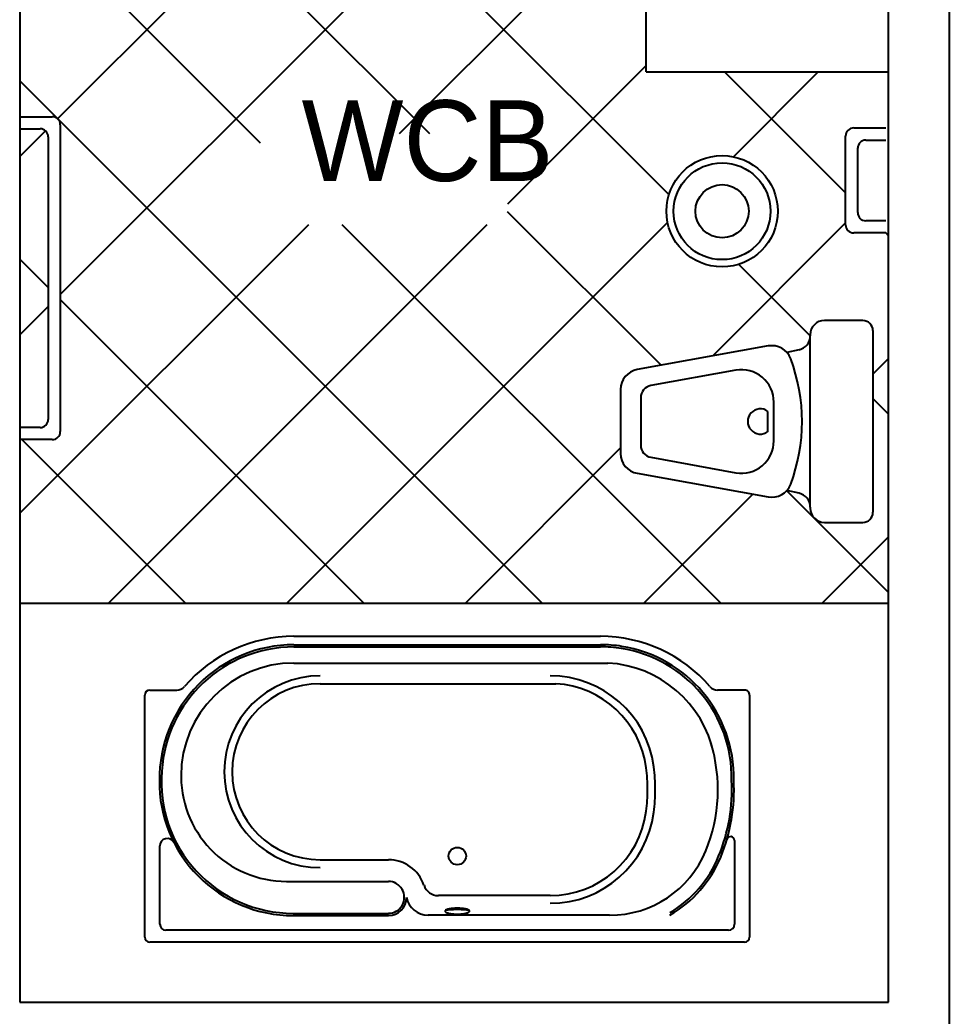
# Model space of a CAD drawing. Header units: inches. Extents: x 105.6 to 147.4, y 36.9 to 62.2.
# Drawn here: x 124.679 to 126.98, y 44.447 to 46.915 of the extents above; entities that cross this region are included whole.
import ezdxf

# ---------------------------------------------------------------- set-up
doc = ezdxf.new("R2010")
doc.units = ezdxf.units.IN
doc.header["$MEASUREMENT"] = 0
for name, color, linetype in [('detalle ventanas', 2, 'Continuous'), ('Layer2', 4, 'Continuous'), ('muebles.', 1, 'Continuous')]:
    doc.layers.add(name, color=color, linetype=linetype)
doc.layers.add('TEXTO', color=2, linetype='Continuous', lineweight=15)

# ---------------------------------------------------------------- blocks, each defined once
blk = doc.blocks.new('MUBA02PL')
at = {"color": 0, "linetype": 'ByBlock'}
for p, q in [((0.1453, 0.25), (0.05, 0.25)), ((0.025, -0.225), (0.025, 0.225)), ((0.1803, 0.212), (0.1803, 0.215)), ((0.1803, 0.212), (0.1803, -0.212)), ((0.2077, 0.1779), (0.2382, 0.171)), ((0.6089, 0.1284), (0.2844, 0.187)), ((0.65, -0.0792), (0.65, 0.0792)), ((0.2844, -0.187), (0.6089, -0.1284)), ((0.2077, -0.1779), (0.2382, -0.171)), ((0.1803, -0.215), (0.1803, -0.212)), ((0.05, -0.25), (0.1453, -0.25))]:
    blk.add_line(p, q, dxfattribs=at)
for points in [[(0.5753, 0.0888), (0.3647, 0.1268, 0.467538), (0.2705, 0.0481), (0.2705, -0.0481, 0.467538), (0.3647, -0.1268), (0.5753, -0.0888, 0.362827), (0.6, -0.0593), (0.6, 0.0593, 0.362827)], [(0.285, -0.025, 2), (0.285, 0.025)]]:
    blk.add_lwpolyline(points, format="xyb", close=True, dxfattribs=at)
for centre, radius, start, end in [((0.05, 0.225), 0.025, 90, 180), ((0.1453, 0.215), 0.035, 0, 90), ((0.2153, 0.212), 0.035, 180, 257.3856), ((0.2755, 0.1378), 0.05, 79.7685, 159.3632), ((0.6415, 0), 0.441, 159.3632, 200.6368), ((0.6, 0.0792), 0.05, 0, 79.7685), ((0.6, -0.0792), 0.05, 280.2315, 0), ((0.2755, -0.1378), 0.05, 200.6368, 280.2315), ((0.2153, -0.212), 0.035, 102.6144, 180), ((0.1453, -0.215), 0.035, 270, 0), ((0.05, -0.225), 0.025, 180, 270)]:
    blk.add_arc(centre, radius, start, end, dxfattribs=at)
blk = doc.blocks.new('DEGHDFG')
at = {"color": 1, "linetype": 'Continuous'}
for p, q in [((268.5096, 333.7833), (268.5096, 335.2565)), ((268.522, 335.269), (269.1213, 335.269)), ((269.1338, 335.2565), (269.1338, 335.1897)), ((268.5537, 335.2315), (268.7478, 335.2315)), ((268.5387, 333.8232), (268.5387, 335.2165)), ((268.5753, 334.9015), (268.5753, 334.6656)), ((268.5807, 334.9015), (268.5807, 334.6656)), ((268.6598, 334.9177), (268.6598, 334.6656)), ((269.2008, 334.8994), (269.2008, 334.1221)), ((269.2407, 334.8994), (269.2407, 334.1404)), ((269.2462, 334.8994), (269.2462, 334.1404)), ((269.267, 334.8994), (269.267, 334.1404)), ((268.7135, 334.8345), (268.7135, 334.6656)), ((269.1496, 334.8345), (269.1496, 334.2507)), ((268.576, 334.1175), (268.576, 334.5674)), ((268.6248, 334.2648), (268.6248, 334.5418)), ((269.1338, 333.7833), (269.1338, 333.8501)), ((268.7612, 333.8083), (268.5537, 333.8083)), ((269.1213, 333.7708), (268.522, 333.7708))]:
    blk.add_line(p, q, dxfattribs=at)
blk.add_circle((268.7226, 334.4949), 0.0216, dxfattribs=at)
for centre, radius, start, end in [((268.522, 335.2565), 0.0125, 90, 180), ((269.1213, 335.2565), 0.0125, 0, 90), ((268.5537, 335.2165), 0.015, 90, 180), ((268.9066, 334.9015), 0.3313, 89.461, 180), ((268.907, 334.9015), 0.3263, 85.4325, 180), ((268.7478, 335.2131), 0.0184, 297.0034, 90), ((268.9128, 334.8994), 0.3333, 0, 90.5373), ((268.9128, 334.8994), 0.3279, 0, 86.4763), ((268.9211, 334.9177), 0.2613, 87.7185, 180), ((268.9211, 334.8994), 0.2797, 0, 90), ((269.1588, 335.1897), 0.025, 180, 229.2943), ((268.9091, 334.8994), 0.3579, 0, 49.2943), ((268.9315, 334.8345), 0.2376, 0, 180), ((268.9315, 334.8345), 0.2181, 0, 180), ((268.6203, 334.6656), 0.0449, 180, 270), ((268.6203, 334.6656), 0.0395, 180, 0), ((268.6203, 334.6656), 0.0932, 288.7631, 0), ((268.6301, 334.5674), 0.0541, 100.5023, 180), ((268.6623, 334.5418), 0.0375, 108.7631, 180), ((268.7065, 334.4949), 0.1276, 174.3935, 180), ((268.6465, 334.5008), 0.0672, 166.6674, 174.3935), ((268.6092, 334.5097), 0.0289, 150.2241, 166.6674), ((268.5861, 334.5228), 0.00235, 90, 150.2241), ((268.5861, 334.5228), 0.00235, 29.7759, 90), ((268.5302, 334.5119), 0.0591, 6.5949, 12.1924), ((268.5631, 334.5097), 0.0289, 13.3326, 29.7759), ((268.4429, 334.5018), 0.1469, 2.7417, 6.5949), ((268.2999, 334.4949), 0.2901, 360, 2.7417), ((268.5258, 334.5008), 0.0672, 5.6065, 13.3326), ((268.4657, 334.4949), 0.1276, 360, 5.6065), ((268.7065, 334.4949), 0.1276, 180, 185.6065), ((268.6465, 334.489), 0.0672, 185.6065, 193.3326), ((268.4429, 334.4881), 0.1469, 353.4051, 357.2583), ((268.2999, 334.4949), 0.2901, 357.2583, 0), ((268.5258, 334.489), 0.0672, 346.6674, 354.3935), ((268.4657, 334.4949), 0.1276, 354.3935, 0), ((268.6092, 334.4802), 0.0289, 193.3326, 209.7759), ((268.5861, 334.467), 0.00235, 209.7759, 270), ((268.5861, 334.467), 0.00235, 270, 330.2241), ((268.5302, 334.478), 0.0591, 347.8076, 353.4051), ((268.5631, 334.4802), 0.0289, 330.2241, 346.6674), ((268.8645, 334.2648), 0.2589, 180, 262.609), ((268.8645, 334.2648), 0.2397, 180, 262.609), ((268.9103, 334.2648), 0.2589, 277.391, 0), ((268.9103, 334.2648), 0.2397, 277.391, 356.6233), ((268.9091, 334.1404), 0.3579, 310.7057, 360), ((268.9091, 334.1404), 0.3317, 351.0274, 360), ((268.9091, 334.1404), 0.3371, 351.0274, 360), ((268.8874, 334.249), 0.3995, 198.9445, 199.2182), ((268.8333, 334.1175), 0.2573, 180, 247.6381), ((268.917, 334.1374), 0.2842, 281.9798, 356.8992), ((268.917, 334.1391), 0.3237, 268.7699, 351.0274), ((268.917, 334.1391), 0.3291, 268.8046, 351.0274), ((268.8874, 334.4412), 0.4176, 262.609, 270), ((268.8874, 334.4412), 0.4176, 270, 277.391), ((268.8874, 334.4412), 0.4368, 262.609, 270), ((268.8874, 334.4412), 0.4368, 270, 277.391), ((268.8333, 334.1175), 0.2973, 210.1713, 247.6381), ((268.8333, 334.1175), 0.2919, 210.7907, 247.6381), ((268.8874, 334.249), 0.3995, 247.6381, 286.8714), ((269.1588, 333.8501), 0.025, 130.7057, 180), ((268.8874, 334.249), 0.4395, 247.6381, 272.9585), ((268.8874, 334.249), 0.4341, 247.6381, 272.9844), ((268.5537, 333.8232), 0.015, 180, 270), ((268.7612, 333.8179), 0.00967, 269.9999, 73.6816), ((268.522, 333.7833), 0.0125, 180, 270), ((269.1213, 333.7833), 0.0125, 270, 0)]:
    blk.add_arc(centre, radius, start, end, dxfattribs=at)

msp = doc.modelspace()

# ---------------------------------------------------------------- linework, layer by layer
at = {"color": 1}
for p, q in [((124.6787, 46.6752), (124.7587, 46.6752)), ((124.6787, 46.6452), (124.7287, 46.6452)), ((124.7787, 46.6552), (124.7787, 45.8952)), ((126.7437, 46.6473), (126.8237, 46.6473)), ((124.7487, 46.6252), (124.7487, 45.9252)), ((126.7237, 46.4075), (126.7237, 46.6273)), ((126.7737, 46.6173), (126.8237, 46.6173)), ((126.7537, 46.4375), (126.7537, 46.5983)), ((126.8237, 46.4175), (126.7737, 46.4175)), ((126.8237, 46.3875), (126.7437, 46.3875)), ((124.7287, 45.9052), (124.6787, 45.9052)), ((124.7587, 45.8752), (124.6787, 45.8752))]:
    msp.add_line(p, q, dxfattribs=at)
for radius in [0.1379, 0.1199, 0.0659]:
    msp.add_circle((126.4177, 46.441), radius, dxfattribs=at)
for centre, start, end in [((124.7587, 46.6552), 0, 90), ((124.7287, 46.6252), 360, 90), ((126.7437, 46.6273), 90, 180), ((126.7737, 46.5973), 90, 180), ((126.7737, 46.4375), 180, 270), ((126.7437, 46.4075), 180, 270), ((124.7287, 45.9252), 270, 360), ((124.7587, 45.8952), 270, 0)]:
    msp.add_arc(centre, 0.02, start, end, dxfattribs=at)
at = {"layer": 'detalle ventanas', "color": 5}
for p, q in [((126.9799, 51.9819), (126.9799, 40.5819)), ((124.6787, 47.8319), (124.6787, 44.4819)), ((126.8299, 44.4819), (126.8299, 47.8319)), ((124.6787, 44.4819), (126.8299, 44.4819))]:
    msp.add_line(p, q, dxfattribs=at)
at = {"layer": 'Layer2', "color": 14}
for p, q in [((125.9339, 47.8319), (124.772, 46.6701)), ((126.2299, 47.686), (124.7787, 46.2348)), ((126.2861, 46.4823), (125.3381, 47.4304)), ((126.2299, 47.2441), (125.6182, 46.6324)), ((125.6941, 46.6324), (125.1175, 47.209)), ((125.2749, 46.6097), (124.8057, 47.0789)), ((126.2299, 46.8022), (125.8866, 46.4589)), ((126.7237, 46.4867), (126.424, 46.7864)), ((126.6561, 46.7864), (126.4458, 46.5761)), ((125.9724, 45.4703), (124.6787, 46.7639)), ((124.742, 46.6401), (124.6787, 46.5768)), ((126.2671, 46.0594), (125.8866, 46.4399)), ((125.3933, 46.4075), (124.6787, 45.6929)), ((125.8352, 46.4075), (124.898, 45.4703)), ((126.2827, 46.413), (125.34, 45.4703)), ((126.4143, 45.4703), (125.4771, 46.4075)), ((126.7237, 46.412), (126.3939, 46.0823)), ((124.7487, 46.252), (124.6787, 46.322)), ((126.6361, 46.1324), (126.459, 46.3094)), ((125.5304, 45.4703), (124.7787, 46.222)), ((124.7487, 46.2048), (124.6787, 46.1348)), ((126.8299, 46.0763), (126.7914, 46.0378)), ((126.8299, 45.9385), (126.7914, 45.977)), ((125.0885, 45.4703), (124.6836, 45.8752)), ((126.1664, 45.8548), (125.7819, 45.4703)), ((126.4937, 45.7401), (126.2238, 45.4703)), ((126.8299, 45.4966), (126.5778, 45.7487)), ((126.8299, 45.6344), (126.6658, 45.4703))]:
    msp.add_line(p, q, dxfattribs=at)
at = {"layer": 'Layer2', "color": 11, "linetype": 'Continuous', "lineweight": -2}
msp.add_line((126.8299, 46.3805), (126.8229, 46.3875), dxfattribs=at)
at = {"layer": 'muebles.', "color": 2}
for p, q in [((126.2299, 46.7864), (126.2299, 47.8319)), ((126.2299, 46.7864), (126.8299, 46.7864)), ((124.6787, 45.4703), (126.8299, 45.4703))]:
    msp.add_line(p, q, dxfattribs=at)

# ---------------------------------------------------------------- block references
at = {"layer": 'muebles.', "color": 1, "rotation": 180}
msp.add_blockref('MUBA02PL', (126.8164, 45.9202), dxfattribs=at)
at = {"layer": 'muebles.', "rotation": 89.99999999997065}
msp.add_blockref('DEGHDFG', (460.2568, -223.879), dxfattribs=at)

# ---------------------------------------------------------------- texts
at = {"layer": 'TEXTO'}
msp.add_text('WCB', height=0.2, dxfattribs=at).set_placement((125.3763, 46.5159))

doc.saveas('drawing.dxf')
